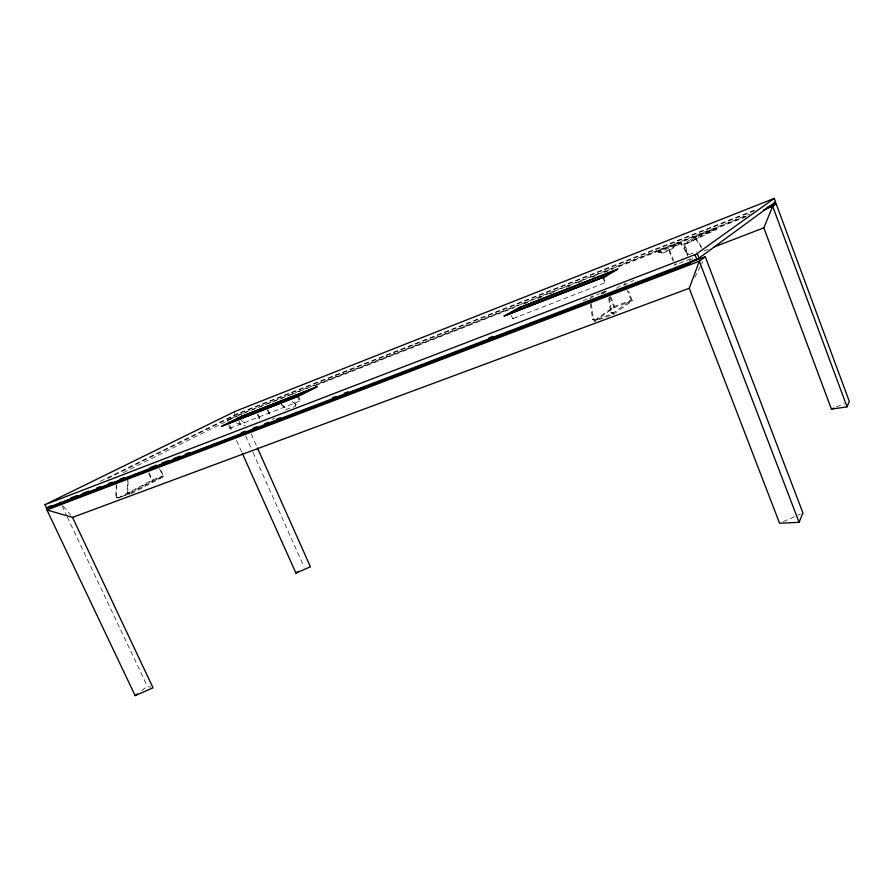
<?xml version="1.0" encoding="UTF-8"?>
<svg xmlns="http://www.w3.org/2000/svg" width="894" height="894" viewBox="0 0 894 894"><rect width="100%" height="100%" fill="white"/><g stroke="black" fill="none" stroke-linecap="round" stroke-linejoin="round"><path stroke-width="0.67" stroke-dasharray="4.47 3.35" d="M129.775 494.46L128.859 492.885L127.06 493.376L127.596 480.179M127.719 493.32L128.144 479.966M159.579 468.791L162.92 476.066L128.881 493.957L118.097 497.98L117.505 497.12L115.706 497.612L116.298 484.481M116.365 497.556L116.79 485.576M694.783 277.386L700.963 265.261M701.578 264.043L702.807 261.618M295.154 405.608L296.216 404.736L292.595 401.406M680.513 243.269L668.958 250.756L661.973 253.494L658.532 252.32L680.513 243.269L686.994 253.751L687.341 256.075M658.532 252.32L658.263 251.605L660.096 250.432L680.949 242.274L687.732 253.55L686.838 254.745M141.811 690.537L147.354 686.301L150.784 687.218M689.43 260.735L692.794 258.299M590.453 303.96L592.588 319.337L593.538 319.516L594.342 321.46L613.385 314.364L632.349 300.73L628.527 290.975M591.336 303.625L593.471 319.013L594.186 319.046L592.823 319.717L594.186 319.046L594.856 320.208L612.122 313.772L631.142 300.161L627.32 290.416M594.342 321.46L614.089 307.581L632.349 300.73M676.635 263.607L674.489 265.116L690.291 259.048L688.905 255.438M594.856 320.208L614.58 306.385L631.142 300.161M687.777 255.092L683.72 244.129L694.828 236.832L716.44 228.339L716.709 229.065L715.055 230.183L684.748 244.598L688.447 254.231M716.44 228.339L691.587 241.056L683.72 244.129M696.448 237.033L696.169 236.307M623.397 285.141L633.902 280.493M684.748 244.598L695.823 237.268L716.709 229.065M616.547 288.293L621.062 285.32M679.965 243.47L679.63 242.788M602.724 293.69L607.406 290.651L600.5 293.31M600.88 293.981L606.735 290.204M658.263 251.605L661.683 252.745L669.405 249.728L680.949 242.274M603.305 276.838L605.573 282.593L605.048 282.929L602.779 277.162M516.71 317.158L517.324 316.789M511.334 315.414L512.687 318.711L513.29 318.353L511.96 315.057M130.993 493.823L163.781 476.547L159.892 468.065M272.189 419.442L274.592 418.18M121.539 496.975L152.125 480.927L163.781 476.547M118.097 497.98L152.36 480.033L162.92 476.066M298.261 395.93L300.418 400.847L299.602 401.272L297.445 396.355M228.763 425.946L229.825 428.315L230.686 427.88L228.562 423.141M583.301 300.809L592.968 295.925M589.694 298.641L599.349 293.746M229.177 424.002L227.467 420.18L236.541 415.665L750.133 213.99M123.372 472.613L236.999 416.023M100.351 481.341L236.217 414.134L754.905 210.001M107.649 478.502L237.648 414.045L754.357 210.816M783.278 521.627L796.8 515.693M798.029 515.145L800.488 514.072M836.538 406.938L844.193 403.607M242.14 413.877L238.251 415.408L237.648 414.045M243.447 413.363L290.181 395.014M291.489 394.511L745.931 216.158M227.467 420.18L235.256 417.129M315.738 385.56L514.363 307.659M523.448 304.105L531.237 301.043M537.73 298.495L541.619 296.976M549.408 293.914L555.9 291.377M566.293 287.298L570.182 285.767M577.971 282.716L584.464 280.168M592.253 277.118L598.745 274.57M603.931 272.536L613.027 268.971M618.212 266.937L746.736 216.527M680.747 243.894L681.463 243.615M694.828 236.832L701.511 246.71M681.139 244.677L681.854 244.397M695.342 238.173L696.448 238.687M229.825 428.315L300.418 400.847M512.687 318.711L605.573 282.593M281.163 404.669L286.192 408.614L285.745 409.106M292.103 401.596L296.216 404.736M686.994 253.751L687.698 253.471M295.769 405.239L295.668 405.731M285.633 409.608L295.4 406.424M689.039 254.611L696.582 251.695M703.891 250.901L709.11 248.89M127.049 493.276L127.607 493.063M592.588 319.337L593.471 319.013M613.385 314.364C614.67 310.721 608.892 313.705 611.652 312.218L609.384 296.752M116.511 497.578L115.963 497.779L117.807 497.366M127.864 493.332L127.306 493.544L128.702 492.896L128.144 493.108L128.881 493.957M128.602 493.343L129.161 493.13M593.661 319.75L594.544 319.415M611.652 312.218L612.345 312.263L610.982 312.934L612.703 312.643M236.385 422.907L245.302 425.622M281.655 404.479L286.192 408.614M241.257 420.135L245.973 424.616M63.239 506.172L70.849 515.346M695.733 238.966L701.511 248.141M61.887 505.624L66.637 515.659M67.229 516.911L147.354 686.301M149.03 472.814L152.36 480.033M148.806 473.697L152.125 480.927M229.747 425.276L232.027 430.372M236.586 440.563L241.726 452.029M251.236 433.992L256.869 446.642M236.541 415.665L238.251 419.476M238.81 420.75L241.648 427.097M245.615 435.993L252.421 451.246M252.991 452.509L304.038 566.874M234.016 411.888L235.223 414.581M258.075 414.637L260.132 419.286M257.327 414.268L259.897 420.079M268.066 410.089L270.647 415.933M267.295 409.687L269.876 415.531M610.77 296.707L614.58 306.385M609.786 296.696L614.089 307.581M611.809 312.978L612.122 313.772M624.448 283.096L625.409 285.532M661.683 252.745L661.973 253.494M660.096 250.432L660.375 251.147M669.405 249.728L674.478 262.892M668.958 250.756L672.646 260.333M695.823 237.268L696.068 237.893M691.587 241.056L691.867 241.816M608.68 298.384L610.747 312.554"/><path stroke-width="1.34" d="M689.229 288.293L699.32 261.227L705.277 256.768L802.946 512.988L799.08 522.308L779.579 523.247L689.229 288.293L72.537 517.391L46.924 509.96L135.139 695.61L153.064 687.832L72.537 517.391M763.834 227.836L772.695 206.346L776.137 203.776L849.3 401.384L847.043 406.837L831.431 409.15L763.834 227.836L714.317 246.889M135.139 695.61L137.363 693.923M242.296 453.303L295.914 573.065L297.937 571.523M51.64 505.456L46.276 508.161L697.823 258.992L775.59 201.943L774.271 198.401L235.01 411.441L44.7 504.797L696.013 254.276L774.271 198.401M694.783 259.763L689.196 263.864L60.937 503.713L60.155 502.059M605.719 276.369L617.743 269.038L518.621 307.838L504.149 315.995L605.719 276.369L504.149 315.995M602.779 277.162L617.743 269.038M510.44 313.213L521.079 307.19L611.775 271.709M221.757 426.192L297.445 396.355L316.979 386.744L298.395 396.288L221.757 426.192L241.592 416.246L316.979 386.744M115.024 482.425L102.207 487.342M227.702 423.577L242.363 416.224L311.257 389.27M60.703 503.11L46.924 509.96L699.32 261.227L799.08 522.308M60.937 503.713L68.425 499.981M831.431 409.15L833.979 408.044M295.914 573.065L310.408 566.807L257.438 447.905M767.03 207.352L776.137 203.776M763.61 209.911L772.695 206.346L847.043 406.837M228.562 423.141L298.261 395.93M511.066 312.855L603.305 276.838M70.581 498.059L77.096 495.567M82.304 493.577L88.819 491.074M96.641 488.079L100.553 486.582M108.375 483.587L112.286 482.101M120.098 479.106L124.009 477.608M150.08 467.629L156.595 465.126M161.803 463.137L168.318 460.633M173.537 458.644L180.052 456.152M185.259 454.152L189.17 452.655M241.302 432.696L245.213 431.199M253.036 428.204L256.936 426.706M264.758 423.711L268.669 422.214M276.492 419.219L280.403 417.721M332.523 397.763L336.435 396.266M344.257 393.271L348.168 391.773M488.917 337.887L492.829 336.39M64.614 501.612L71.14 499.12M76.359 497.131L82.874 494.628M88.104 492.639L95.926 489.644M102.452 487.152L115.505 482.168M118.109 481.173L127.239 477.675M132.457 475.686L138.983 473.194M144.202 471.194L150.728 468.702M155.947 466.713L162.473 464.209M167.692 462.22L178.13 458.231M185.963 455.236L195.093 451.749M200.312 449.749L206.838 447.257M212.057 445.268L218.583 442.776M223.802 440.776L230.328 438.283M235.547 436.294L242.073 433.791M253.807 429.31L257.729 427.813M268.166 423.823L274.693 421.331M279.911 419.331L286.426 416.839M291.656 414.85L298.171 412.357M303.39 410.357L309.916 407.865M333.406 398.892L342.536 395.394M347.755 393.405L354.281 390.913M359.5 388.912L366.026 386.42M371.245 384.431L375.156 382.934M382.99 379.939L386.901 378.441M415.609 367.479L422.136 364.976M427.354 362.986L433.881 360.494M439.099 358.494L443.011 356.997M450.844 354.013L454.755 352.515M480.849 342.536L484.76 341.05M495.209 337.06L501.724 334.557M506.943 332.568L510.865 331.071M518.688 328.076L522.61 326.578M530.433 323.594L534.344 322.097M574.797 306.642L578.709 305.145M586.542 302.15L590.453 300.652M598.287 297.657L602.198 296.16M654.397 276.224L658.308 274.726M666.131 271.731L670.053 270.234M689.62 262.758L705.277 256.768M132.848 475.63L143.286 471.652M565.757 310.218L572.104 307.793M579.725 304.876L586.073 302.451M612.826 292.226L616.592 290.796M624.113 287.913L627.879 286.482M60.971 503.791L689.24 263.965M774.383 202.335L775.59 201.943M518.621 307.838L521.079 307.19M297.445 396.355L298.395 396.288M241.592 416.246L242.363 416.224M45.058 504.708L46.644 508.038M697.331 253.639L699.142 258.355M695.018 254.678L696.817 259.394"/></g></svg>
